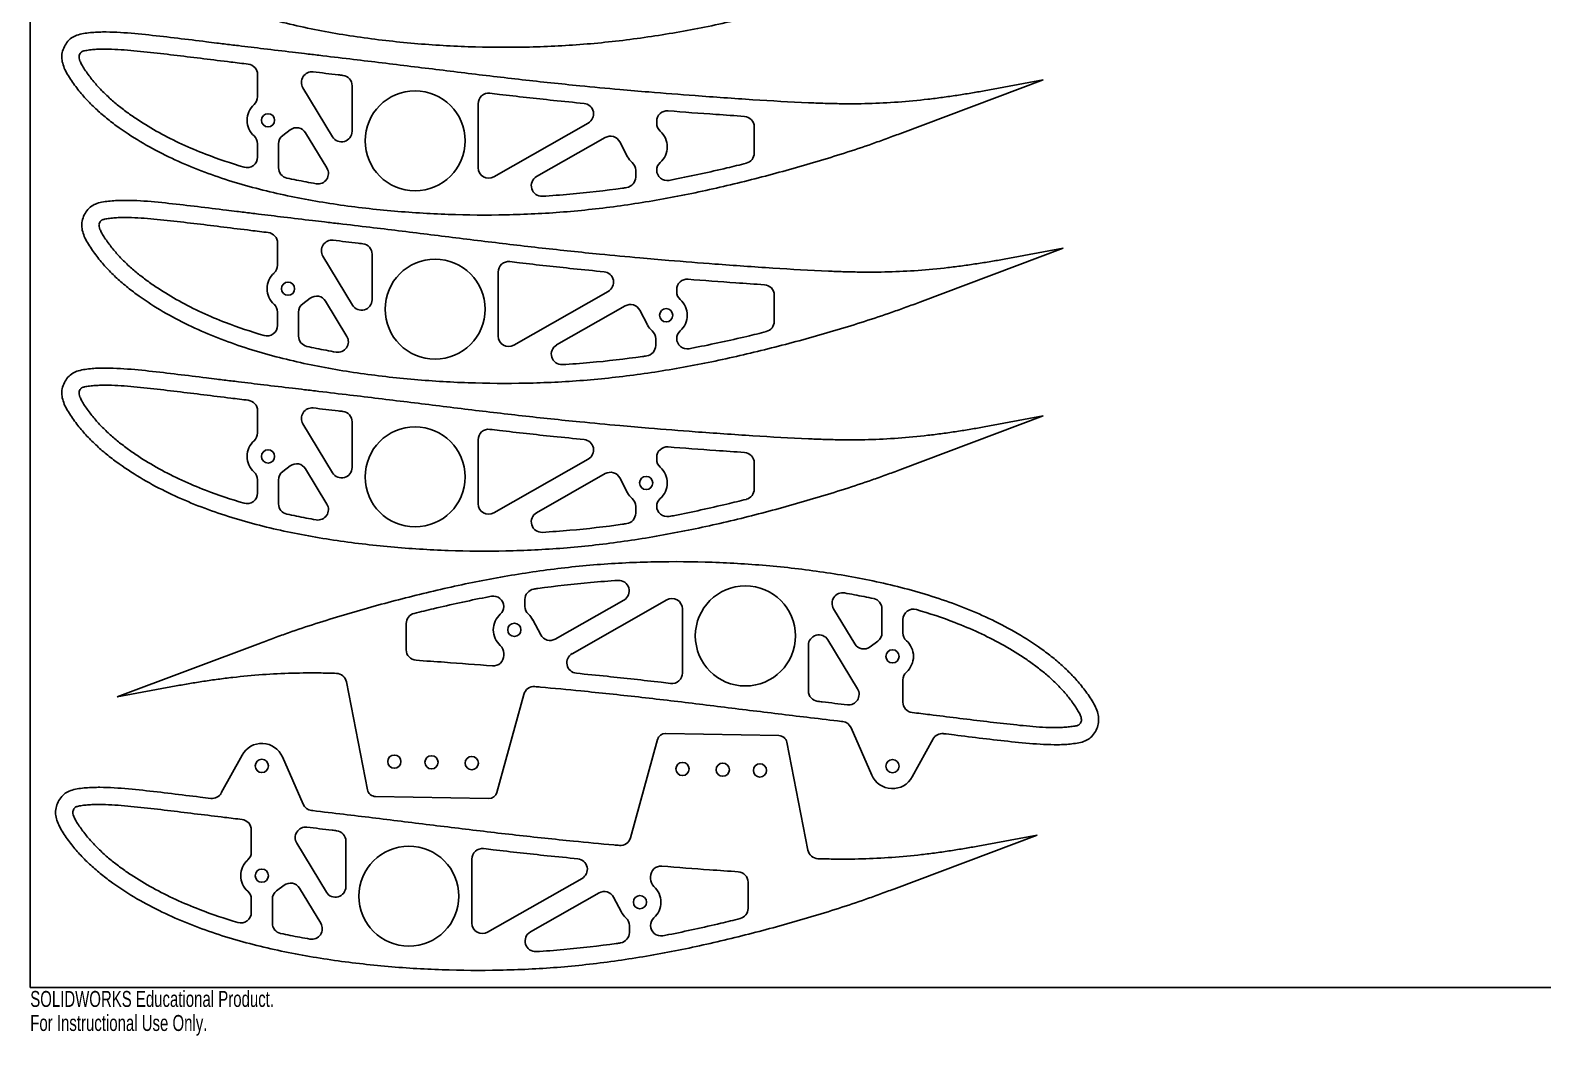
# Model space of a CAD drawing. Header units: inches. Extents: x -18 to 18, y -12.6 to 12.
# Drawn here: x -18 to 0, y -12.57 to -0.61 of the extents above; entities that cross this region are included whole.
import ezdxf

# ---------------------------------------------------------------- set-up
doc = ezdxf.new("R2010")
doc.units = ezdxf.units.IN
doc.header["$MEASUREMENT"] = 0
doc.styles.add('SLDTEXTSTYLE0', font='TXT', dxfattribs={"width": 0.7})

msp = doc.modelspace()

# ---------------------------------------------------------------- linework, layer by layer
at = {"color": 7, "linetype": 'Continuous', "lineweight": 25}
for p, q in [((-18, -12), (-18, 12)), ((-15.295, -1.398), (-15.295, -1.134)), ((-5.944, -1.196), (-7.65, -1.837)), ((-6.647, -1.326), (-5.944, -1.196)), ((-14.755, -1.29), (-14.402, -1.874)), ((-14.17, -1.809), (-14.17, -1.267)), ((-12.67, -1.48), (-12.67, -2.242)), ((-14.906, -1.791), (-14.995, -1.859)), ((-12.483, -2.35), (-11.359, -1.71)), ((-10.545, -1.69), (-10.545, -1.714)), ((-9.384, -2.067), (-9.384, -1.756)), ((-15.295, -2.115), (-15.295, -1.957)), ((-15.045, -1.959), (-15.045, -2.243)), ((-14.469, -2.245), (-14.723, -1.826)), ((-11.157, -1.883), (-11.974, -2.348)), ((-10.891, -2.111), (-10.985, -1.933)), ((-10.795, -2.354), (-10.795, -2.273)), ((-15.057, -3.402), (-15.057, -3.138)), ((-5.707, -3.2), (-7.412, -3.841)), ((-6.41, -3.33), (-5.707, -3.2)), ((-14.517, -3.294), (-14.164, -3.878)), ((-13.932, -3.813), (-13.932, -3.271)), ((-12.432, -3.484), (-12.432, -4.246)), ((-12.245, -4.354), (-11.121, -3.714)), ((-10.307, -3.693), (-10.307, -3.718)), ((-9.146, -4.071), (-9.146, -3.759)), ((-14.668, -3.795), (-14.758, -3.863)), ((-14.232, -4.249), (-14.485, -3.83)), ((-10.919, -3.887), (-11.736, -4.352)), ((-10.653, -4.114), (-10.747, -3.937)), ((-15.057, -4.119), (-15.057, -3.961)), ((-14.807, -3.963), (-14.807, -4.246)), ((-10.557, -4.358), (-10.557, -4.277)), ((-15.295, -5.398), (-15.295, -5.134)), ((-5.944, -5.196), (-7.65, -5.837)), ((-6.647, -5.326), (-5.944, -5.196)), ((-14.755, -5.29), (-14.402, -5.874)), ((-14.17, -5.809), (-14.17, -5.267)), ((-12.67, -5.48), (-12.67, -6.242)), ((-12.483, -6.35), (-11.359, -5.71)), ((-10.545, -5.69), (-10.545, -5.714)), ((-9.384, -6.067), (-9.384, -5.756)), ((-14.906, -5.791), (-14.995, -5.859)), ((-14.469, -6.245), (-14.723, -5.826)), ((-11.157, -5.883), (-11.974, -6.348)), ((-10.891, -6.111), (-10.985, -5.933)), ((-15.295, -6.115), (-15.295, -5.957)), ((-15.045, -5.959), (-15.045, -6.243)), ((-10.795, -6.354), (-10.795, -6.273)), ((-12.114, -7.382), (-12.114, -7.463)), ((-11.752, -7.853), (-10.935, -7.388)), ((-10.426, -7.386), (-11.55, -8.026)), ((-10.239, -8.256), (-10.239, -7.494)), ((-8.44, -7.491), (-8.186, -7.91)), ((-7.864, -7.777), (-7.864, -7.493)), ((-13.526, -7.668), (-13.526, -7.98)), ((-12.018, -7.625), (-11.925, -7.803)), ((-7.614, -7.621), (-7.614, -7.779)), ((-15.259, -7.899), (-16.965, -8.54)), ((-8.154, -8.446), (-8.507, -7.862)), ((-8.004, -7.945), (-7.914, -7.877)), ((-12.364, -8.046), (-12.364, -8.022)), ((-8.739, -7.927), (-8.739, -8.469)), ((-16.965, -8.54), (-16.262, -8.41)), ((-14.238, -8.361), (-13.987, -9.645)), ((-7.614, -8.338), (-7.614, -8.602)), ((-12.446, -9.677), (-12.126, -8.51)), ((-9.092, -9), (-10.438, -8.976)), ((-8.232, -8.908), (-7.985, -9.471)), ((-10.537, -9.049), (-10.857, -10.216)), ((-8.745, -10.365), (-8.996, -9.081)), ((-7.504, -9.493), (-7.256, -9.041)), ((-15.479, -9.233), (-15.727, -9.684)), ((-14.751, -9.818), (-14.998, -9.255)), ((-13.891, -9.726), (-12.545, -9.75)), ((-15.369, -10.388), (-15.369, -10.124)), ((-14.244, -10.799), (-14.244, -10.257)), ((-7.724, -10.827), (-6.018, -10.186)), ((-6.018, -10.186), (-6.721, -10.316)), ((-14.829, -10.28), (-14.476, -10.864)), ((-12.744, -10.47), (-12.744, -11.232)), ((-14.979, -10.781), (-15.069, -10.849)), ((-12.557, -11.34), (-11.433, -10.7)), ((-10.619, -10.68), (-10.619, -10.704)), ((-9.458, -11.057), (-9.458, -10.746)), ((-15.369, -11.105), (-15.369, -10.947)), ((-15.119, -10.949), (-15.119, -11.233)), ((-14.543, -11.235), (-14.797, -10.816)), ((-11.231, -10.873), (-12.048, -11.338)), ((-10.965, -11.101), (-11.059, -10.923)), ((-10.869, -11.344), (-10.869, -11.263)), ((18, -12), (-18, -12))]:
    msp.add_line(p, q, dxfattribs=at)
for centre, radius in [((-13.42, -1.922), 0.595), ((-15.17, -1.678), 0.0787), ((-13.182, -3.926), 0.595), ((-14.932, -3.682), 0.0787), ((-10.432, -3.998), 0.0787), ((-13.42, -5.922), 0.595), ((-15.17, -5.678), 0.0787), ((-10.67, -5.994), 0.0787), ((-9.489, -7.814), 0.596), ((-12.239, -7.742), 0.0787), ((-7.739, -8.058), 0.0787), ((-15.244, -9.362), 0.0787), ((-13.667, -9.311), 0.0787), ((-13.224, -9.319), 0.0787), ((-12.746, -9.328), 0.0787), ((-10.237, -9.398), 0.0787), ((-9.759, -9.407), 0.0787), ((-9.316, -9.415), 0.0787), ((-7.739, -9.364), 0.0787), ((-13.494, -10.912), 0.595), ((-15.244, -10.668), 0.0787), ((-10.744, -10.984), 0.0787)]:
    msp.add_circle(centre, radius, dxfattribs=at)
for centre, radius, start, end in [((-15.42, -1.134), 0.125, 360, 83.1025), ((-14.648, -1.226), 0.125, 83.2895, 211.1877), ((-14.295, -1.267), 0.125, 0, 83.2029), ((-15.42, -1.398), 0.125, 311.8103, 360), ((-12.545, -1.48), 0.125, 83.3058, 180), ((-15.17, -1.678), 0.25, 131.8103, 228.1897), ((-11.421, -1.602), 0.125, 299.6529, 84.466), ((-10.42, -1.69), 0.125, 85.4415, 180), ((-14.83, -1.891), 0.125, 31.1877, 127.1702), ((-10.42, -1.714), 0.125, 180, 228.1897), ((-9.509, -1.756), 0.125, 360, 86.2825), ((-15.42, -1.957), 0.125, 360, 48.1897), ((-14.92, -1.959), 0.125, 127.1702, 180), ((-14.295, -1.809), 0.125, 211.1877, 0), ((-11.095, -1.992), 0.125, 27.8545, 119.6529), ((-10.67, -1.994), 0.25, 311.8103, 48.1897), ((-15.42, -2.115), 0.125, 253.606, 360), ((-10.67, -1.994), 0.25, 207.8545, 228.1897), ((-9.509, -2.067), 0.125, 284.1619, 0), ((-14.92, -2.243), 0.125, 180, 257.717), ((-14.576, -2.31), 0.125, 260.0562, 31.1877), ((-12.545, -2.242), 0.125, 180, 299.6529), ((-10.92, -2.273), 0.125, 360, 48.1897), ((-10.42, -2.273), 0.125, 131.8103, 179.2414), ((-10.42, -2.27), 0.125, 180.7586, 280.7107), ((-11.912, -2.457), 0.125, 119.6529, 273.2983), ((-10.92, -2.354), 0.125, 278.4098, 360), ((-15.182, -3.138), 0.125, 360, 83.1025), ((-14.41, -3.229), 0.125, 83.2895, 211.1877), ((-14.057, -3.271), 0.125, 0, 83.2029), ((-15.182, -3.402), 0.125, 311.8103, 0), ((-12.307, -3.484), 0.125, 83.3058, 180), ((-14.932, -3.682), 0.25, 131.8103, 228.1897), ((-11.183, -3.605), 0.125, 299.6529, 84.466), ((-10.182, -3.693), 0.125, 85.4415, 180), ((-14.592, -3.895), 0.125, 31.1877, 127.1702), ((-10.182, -3.718), 0.125, 180, 228.1897), ((-9.271, -3.759), 0.125, 360, 86.2825), ((-15.182, -3.961), 0.125, 360, 48.1897), ((-14.682, -3.963), 0.125, 127.1702, 180), ((-14.057, -3.813), 0.125, 211.1877, 0), ((-10.857, -3.996), 0.125, 27.8545, 119.6529), ((-10.432, -3.998), 0.25, 311.8103, 48.1897), ((-15.182, -4.119), 0.125, 253.606, 360), ((-10.432, -3.998), 0.25, 207.8545, 228.1897), ((-9.271, -4.071), 0.125, 284.1619, 0), ((-14.682, -4.246), 0.125, 180, 257.717), ((-14.339, -4.314), 0.125, 260.0562, 31.1877), ((-12.307, -4.246), 0.125, 180, 299.6529), ((-10.682, -4.277), 0.125, 360, 48.1897), ((-10.182, -4.277), 0.125, 131.8103, 179.2414), ((-10.182, -4.274), 0.125, 180.7586, 280.7107), ((-11.674, -4.461), 0.125, 119.6529, 273.2983), ((-10.682, -4.358), 0.125, 278.4098, 360), ((-15.42, -5.134), 0.125, 360, 83.1025), ((-14.648, -5.226), 0.125, 83.2895, 211.1877), ((-14.295, -5.267), 0.125, 0, 83.2029), ((-15.42, -5.398), 0.125, 311.8103, 0), ((-12.545, -5.48), 0.125, 83.3058, 180), ((-15.17, -5.678), 0.25, 131.8103, 228.1897), ((-11.421, -5.602), 0.125, 299.6529, 84.466), ((-10.42, -5.69), 0.125, 85.4415, 180), ((-10.42, -5.714), 0.125, 180, 228.1897), ((-9.509, -5.756), 0.125, 360, 86.2825), ((-15.42, -5.957), 0.125, 360, 48.1897), ((-14.92, -5.959), 0.125, 127.1702, 180), ((-14.83, -5.891), 0.125, 31.1877, 127.1702), ((-14.295, -5.809), 0.125, 211.1877, 0), ((-11.095, -5.992), 0.125, 27.8545, 119.6529), ((-10.67, -5.994), 0.25, 311.8103, 48.1897), ((-15.42, -6.115), 0.125, 253.606, 360), ((-10.67, -5.994), 0.25, 207.8545, 228.1897), ((-9.509, -6.067), 0.125, 284.1619, 0), ((-14.92, -6.243), 0.125, 180, 257.717), ((-14.576, -6.31), 0.125, 260.0562, 31.1877), ((-12.545, -6.242), 0.125, 180, 299.6529), ((-10.92, -6.273), 0.125, 360, 48.1897), ((-10.42, -6.273), 0.125, 131.8103, 179.2414), ((-10.42, -6.27), 0.125, 180.7586, 280.7107), ((-11.912, -6.457), 0.125, 119.6529, 273.2983), ((-10.92, -6.354), 0.125, 278.4098, 360), ((-10.997, -7.279), 0.125, 299.6529, 93.2983), ((-12.489, -7.466), 0.125, 0.7586, 100.7107), ((-11.989, -7.382), 0.125, 98.4098, 180), ((-10.364, -7.494), 0.125, 360, 119.6529), ((-8.333, -7.426), 0.125, 80.0562, 211.1877), ((-7.989, -7.493), 0.125, 360, 77.717), ((-13.401, -7.668), 0.125, 104.1619, 180), ((-12.239, -7.742), 0.25, 131.8103, 228.1897), ((-12.489, -7.463), 0.125, 311.8103, 359.2414), ((-11.989, -7.463), 0.125, 180, 228.1897), ((-12.239, -7.742), 0.25, 27.8545, 48.1897), ((-7.489, -7.621), 0.125, 73.606, 180), ((-11.814, -7.744), 0.125, 207.8545, 299.6529), ((-8.614, -7.927), 0.125, 31.1877, 180), ((-8.079, -7.845), 0.125, 211.1877, 307.1702), ((-7.989, -7.777), 0.125, 307.1702, 360), ((-7.489, -7.779), 0.125, 180, 228.1897), ((-7.739, -8.058), 0.25, 311.8103, 48.1897), ((-13.401, -7.98), 0.125, 180, 266.2825), ((-12.489, -8.046), 0.125, 265.4415, 0), ((-12.489, -8.022), 0.125, 0, 48.1897), ((-11.489, -8.134), 0.125, 119.6529, 264.466), ((-14.361, -8.385), 0.125, 11.0739, 88.2895), ((-10.364, -8.256), 0.125, 263.3058, 0), ((-7.489, -8.338), 0.125, 131.8103, 180), ((-12.006, -8.543), 0.125, 84.9812, 164.6572), ((-8.261, -8.51), 0.125, 263.2895, 31.1877), ((-8.614, -8.469), 0.125, 180, 263.2029), ((-7.489, -8.602), 0.125, 180, 263.1025), ((-10.44, -9.076), 0.1, 88.9516, 164.6572), ((-8.346, -8.958), 0.125, 23.6572, 83.2832), ((-7.147, -9.102), 0.125, 83.0256, 151.2182), ((-15.244, -9.362), 0.268, 23.6572, 151.2182), ((-9.094, -9.1), 0.1, 11.0739, 88.9516), ((-7.739, -9.364), 0.268, 203.6572, 331.2182), ((-15.836, -9.624), 0.125, 263.0256, 331.2182), ((-13.889, -9.626), 0.1, 191.0739, 268.9516), ((-12.543, -9.65), 0.1, 268.9516, 344.6572), ((-14.637, -9.768), 0.125, 203.6572, 263.2832), ((-15.494, -10.124), 0.125, 360, 83.1025), ((-14.722, -10.216), 0.125, 83.2895, 211.1877), ((-14.369, -10.257), 0.125, 0, 83.2029), ((-10.977, -10.183), 0.125, 264.9812, 344.6572), ((-15.494, -10.388), 0.125, 311.8103, 360), ((-12.619, -10.47), 0.125, 83.3058, 180), ((-8.622, -10.341), 0.125, 191.0739, 268.2895), ((-15.244, -10.668), 0.25, 131.8103, 228.1897), ((-11.495, -10.592), 0.125, 299.6529, 84.466), ((-10.494, -10.68), 0.125, 85.4415, 180), ((-14.904, -10.881), 0.125, 31.1877, 127.1702), ((-14.369, -10.799), 0.125, 211.1877, 0), ((-10.494, -10.704), 0.125, 180, 228.1897), ((-10.744, -10.984), 0.25, 311.8103, 48.1897), ((-9.583, -10.746), 0.125, 360, 86.2825), ((-15.494, -10.947), 0.125, 360, 48.1897), ((-14.994, -10.949), 0.125, 127.1702, 180), ((-11.169, -10.982), 0.125, 27.8545, 119.6529), ((-15.494, -11.105), 0.125, 253.606, 360), ((-10.744, -10.984), 0.25, 207.8545, 228.1897), ((-9.583, -11.057), 0.125, 284.1619, 0), ((-14.994, -11.233), 0.125, 180, 257.717), ((-14.65, -11.3), 0.125, 260.0562, 31.1877), ((-12.619, -11.232), 0.125, 180, 299.6529), ((-11.986, -11.447), 0.125, 119.6529, 273.2983), ((-10.994, -11.263), 0.125, 360, 48.1897), ((-10.494, -11.263), 0.125, 131.8103, 179.2414), ((-10.494, -11.26), 0.125, 180.7586, 280.7107), ((-10.994, -11.344), 0.125, 278.4098, 0)]:
    msp.add_arc(centre, radius, start, end, dxfattribs=at)
for points, knots in [([(-7.412, 0.159), (-7.467, 0.138), (-7.578, 0.097), (-7.799, 0.018), (-8.072, -0.073), (-8.398, -0.174), (-8.833, -0.299), (-9.386, -0.443), (-10.058, -0.591), (-10.735, -0.705), (-11.416, -0.78), (-12.101, -0.813), (-12.788, -0.808), (-13.472, -0.765), (-14.154, -0.685), (-14.828, -0.561), (-15.379, -0.412), (-15.807, -0.256), (-16.12, -0.119), (-16.421, 0.04), (-16.659, 0.193), (-16.84, 0.33), (-16.97, 0.441), (-17.089, 0.559), (-17.178, 0.664), (-17.247, 0.756), (-17.315, 0.853), (-17.368, 0.953), (-17.389, 1.052), (-17.385, 1.123), (-17.36, 1.197), (-17.315, 1.264), (-17.258, 1.313), (-17.191, 1.34), (-17.11, 1.355), (-17.026, 1.364), (-16.943, 1.369), (-16.831, 1.37), (-16.633, 1.363), (-16.349, 1.335), (-16.008, 1.295), (-15.738, 1.262), (-15.526, 1.236), (-15.399, 1.221), (-15.213, 1.198), (-14.97, 1.168), (-14.707, 1.137), (-14.488, 1.111), (-14.26, 1.085), (-13.853, 1.037), (-13.275, 0.966), (-12.592, 0.881), (-11.909, 0.8), (-11.292, 0.735), (-10.79, 0.688), (-10.333, 0.649), (-9.806, 0.607), (-9.17, 0.563), (-8.664, 0.533), (-8.321, 0.52), (-8.085, 0.514), (-7.789, 0.515), (-7.435, 0.533), (-7.138, 0.561), (-6.906, 0.59), (-6.735, 0.615), (-6.596, 0.637), (-6.488, 0.655), (-6.436, 0.665), (-6.41, 0.67)], [0, 0, 0, 0, 0.007812, 0.015625, 0.03125, 0.046875, 0.0625, 0.09375, 0.125, 0.15625, 0.1875, 0.21875, 0.25, 0.28125, 0.3125, 0.34375, 0.375, 0.390625, 0.40625, 0.421875, 0.4375, 0.445312, 0.453125, 0.460938, 0.46875, 0.472656, 0.476562, 0.484375, 0.488281, 0.492188, 0.496094, 0.5, 0.503906, 0.507812, 0.511719, 0.515625, 0.519531, 0.523438, 0.53125, 0.546875, 0.5625, 0.578125, 0.583843, 0.591656, 0.595562, 0.609375, 0.625, 0.631629, 0.639441, 0.65625, 0.6875, 0.71875, 0.75, 0.78125, 0.803109, 0.818734, 0.84375, 0.875, 0.90531, 0.913123, 0.921875, 0.9375, 0.953125, 0.96875, 0.976562, 0.984375, 0.992188, 0.996094, 1, 1, 1, 1]), ([(-7.65, -1.837), (-7.705, -1.858), (-7.816, -1.899), (-8.036, -1.978), (-8.31, -2.069), (-8.636, -2.17), (-9.071, -2.295), (-9.623, -2.44), (-10.296, -2.587), (-10.973, -2.701), (-11.654, -2.776), (-12.339, -2.809), (-13.025, -2.804), (-13.71, -2.761), (-14.392, -2.681), (-15.066, -2.557), (-15.617, -2.408), (-16.045, -2.252), (-16.357, -2.115), (-16.659, -1.956), (-16.897, -1.803), (-17.078, -1.666), (-17.207, -1.555), (-17.327, -1.437), (-17.416, -1.333), (-17.485, -1.241), (-17.553, -1.144), (-17.606, -1.043), (-17.627, -0.944), (-17.623, -0.873), (-17.597, -0.799), (-17.553, -0.733), (-17.496, -0.684), (-17.429, -0.657), (-17.347, -0.641), (-17.264, -0.632), (-17.181, -0.627), (-17.069, -0.626), (-16.871, -0.633), (-16.587, -0.661), (-16.245, -0.701), (-15.976, -0.734), (-15.764, -0.76), (-15.637, -0.776), (-15.451, -0.798), (-15.208, -0.828), (-14.945, -0.859), (-14.726, -0.885), (-14.498, -0.912), (-14.091, -0.96), (-13.513, -1.03), (-12.83, -1.115), (-12.146, -1.196), (-11.53, -1.261), (-11.028, -1.308), (-10.57, -1.347), (-10.043, -1.389), (-9.407, -1.433), (-8.902, -1.463), (-8.559, -1.476), (-8.323, -1.482), (-8.027, -1.481), (-7.672, -1.463), (-7.376, -1.435), (-7.143, -1.406), (-6.972, -1.381), (-6.834, -1.359), (-6.726, -1.341), (-6.674, -1.331), (-6.647, -1.326)], [0, 0, 0, 0, 0.007812, 0.015625, 0.03125, 0.046875, 0.0625, 0.09375, 0.125, 0.15625, 0.1875, 0.21875, 0.25, 0.28125, 0.3125, 0.34375, 0.375, 0.390625, 0.40625, 0.421875, 0.4375, 0.445312, 0.453125, 0.460938, 0.46875, 0.472656, 0.476562, 0.484375, 0.488281, 0.492188, 0.496094, 0.5, 0.503906, 0.507812, 0.511719, 0.515625, 0.519531, 0.523438, 0.53125, 0.546875, 0.5625, 0.578125, 0.583843, 0.591656, 0.595562, 0.609375, 0.625, 0.631629, 0.639441, 0.65625, 0.6875, 0.71875, 0.75, 0.78125, 0.803109, 0.818734, 0.84375, 0.875, 0.90531, 0.913123, 0.921875, 0.9375, 0.953125, 0.96875, 0.976562, 0.984375, 0.992188, 0.996094, 1, 1, 1, 1]), ([(-15.405, -1.01), (-15.475, -1.001), (-15.651, -0.98), (-15.934, -0.945), (-16.252, -0.906), (-16.571, -0.869), (-16.832, -0.842), (-17.007, -0.832), (-17.106, -0.831), (-17.176, -0.831), (-17.244, -0.835), (-17.299, -0.841), (-17.342, -0.848), (-17.365, -0.853), (-17.381, -0.858), (-17.387, -0.861), (-17.388, -0.862), (-17.393, -0.866), (-17.4, -0.873), (-17.409, -0.887), (-17.417, -0.902), (-17.419, -0.914), (-17.42, -0.921), (-17.42, -0.936), (-17.41, -0.97), (-17.388, -1.017), (-17.354, -1.072), (-17.311, -1.133), (-17.251, -1.211), (-17.177, -1.297), (-17.076, -1.397), (-16.966, -1.493), (-16.848, -1.584), (-16.685, -1.698), (-16.47, -1.827), (-16.197, -1.964), (-15.861, -2.106), (-15.61, -2.19), (-15.455, -2.235)], [0.0313593, 0.0313593, 0.0313593, 0.0313593, 0.069579, 0.1280614, 0.1865438, 0.2450261, 0.3035085, 0.3327497, 0.3473703, 0.3619909, 0.3766115, 0.3912321, 0.3985424, 0.4058527, 0.413163, 0.4204733, 0.4277836, 0.4350938, 0.4424041, 0.4497144, 0.464335, 0.4716453, 0.4789556, 0.4935762, 0.5081968, 0.5228174, 0.537438, 0.5520586, 0.5666792, 0.5959204, 0.6251616, 0.6544027, 0.6836439, 0.7128851, 0.7713675, 0.8298498, 0.8883322, 0.9799038, 0.9799038, 0.9799038, 0.9799038]), ([(-14.28, -1.143), (-14.298, -1.141), (-14.416, -1.127), (-14.534, -1.113), (-14.634, -1.101)], [0.3535926, 0.3535926, 0.3535926, 0.3535926, 0.4296047, 0.8462196, 0.8462196, 0.8462196, 0.8462196]), ([(-11.408, -1.477), (-11.53, -1.465), (-11.867, -1.432), (-12.241, -1.39), (-12.492, -1.361), (-12.53, -1.356)], [0.0844788, 0.0844788, 0.0844788, 0.0844788, 0.3050121, 0.6932185, 0.7620643, 0.7620643, 0.7620643, 0.7620643]), ([(-9.501, -1.631), (-9.614, -1.623), (-9.917, -1.603), (-10.22, -1.58), (-10.41, -1.565)], [0.1162311, 0.1162311, 0.1162311, 0.1162311, 0.4091498, 0.8992739, 0.8992739, 0.8992739, 0.8992739]), ([(-10.397, -2.393), (-10.374, -2.389), (-10.144, -2.344), (-9.837, -2.277), (-9.555, -2.208), (-9.478, -2.189)], [0.0819445, 0.0819445, 0.0819445, 0.0819445, 0.1401553, 0.6735791, 0.8729885, 0.8729885, 0.8729885, 0.8729885]), ([(-14.947, -2.365), (-14.87, -2.381), (-14.754, -2.405), (-14.638, -2.426), (-14.598, -2.433)], [0.3725328, 0.3725328, 0.3725328, 0.3725328, 0.6946233, 0.860985, 0.860985, 0.860985, 0.860985]), ([(-11.905, -2.582), (-11.796, -2.575), (-11.477, -2.552), (-11.143, -2.513), (-10.918, -2.481), (-10.902, -2.478)], [0.0662027, 0.0662027, 0.0662027, 0.0662027, 0.267957, 0.6550105, 0.6862157, 0.6862157, 0.6862157, 0.6862157]), ([(-7.412, -3.841), (-7.467, -3.862), (-7.578, -3.903), (-7.799, -3.982), (-8.072, -4.073), (-8.398, -4.174), (-8.833, -4.299), (-9.386, -4.443), (-10.058, -4.591), (-10.735, -4.705), (-11.416, -4.78), (-12.101, -4.813), (-12.788, -4.808), (-13.472, -4.765), (-14.154, -4.685), (-14.828, -4.561), (-15.379, -4.412), (-15.807, -4.256), (-16.12, -4.119), (-16.421, -3.96), (-16.659, -3.807), (-16.84, -3.67), (-16.97, -3.559), (-17.089, -3.441), (-17.178, -3.336), (-17.247, -3.244), (-17.315, -3.147), (-17.368, -3.047), (-17.389, -2.948), (-17.385, -2.877), (-17.36, -2.803), (-17.315, -2.736), (-17.258, -2.687), (-17.191, -2.66), (-17.11, -2.645), (-17.026, -2.636), (-16.943, -2.631), (-16.831, -2.63), (-16.633, -2.637), (-16.349, -2.665), (-16.008, -2.705), (-15.738, -2.738), (-15.526, -2.764), (-15.399, -2.779), (-15.213, -2.802), (-14.97, -2.832), (-14.707, -2.863), (-14.488, -2.889), (-14.26, -2.915), (-13.853, -2.963), (-13.275, -3.034), (-12.592, -3.119), (-11.909, -3.2), (-11.292, -3.265), (-10.79, -3.312), (-10.333, -3.351), (-9.806, -3.393), (-9.17, -3.437), (-8.664, -3.467), (-8.321, -3.48), (-8.085, -3.486), (-7.789, -3.485), (-7.435, -3.467), (-7.138, -3.439), (-6.906, -3.41), (-6.735, -3.385), (-6.596, -3.363), (-6.488, -3.345), (-6.436, -3.335), (-6.41, -3.33)], [0, 0, 0, 0, 0.007812, 0.015625, 0.03125, 0.046875, 0.0625, 0.09375, 0.125, 0.15625, 0.1875, 0.21875, 0.25, 0.28125, 0.3125, 0.34375, 0.375, 0.390625, 0.40625, 0.421875, 0.4375, 0.445312, 0.453125, 0.460938, 0.46875, 0.472656, 0.476562, 0.484375, 0.488281, 0.492188, 0.496094, 0.5, 0.503906, 0.507812, 0.511719, 0.515625, 0.519531, 0.523438, 0.53125, 0.546875, 0.5625, 0.578125, 0.583843, 0.591656, 0.595562, 0.609375, 0.625, 0.631629, 0.639441, 0.65625, 0.6875, 0.71875, 0.75, 0.78125, 0.803109, 0.818734, 0.84375, 0.875, 0.90531, 0.913123, 0.921875, 0.9375, 0.953125, 0.96875, 0.976562, 0.984375, 0.992188, 0.996094, 1, 1, 1, 1]), ([(-15.167, -3.014), (-15.237, -3.005), (-15.413, -2.984), (-15.696, -2.949), (-16.015, -2.91), (-16.333, -2.873), (-16.594, -2.846), (-16.77, -2.836), (-16.868, -2.834), (-16.938, -2.835), (-17.007, -2.839), (-17.061, -2.845), (-17.104, -2.852), (-17.127, -2.857), (-17.143, -2.862), (-17.149, -2.865), (-17.15, -2.865), (-17.155, -2.87), (-17.162, -2.877), (-17.172, -2.89), (-17.179, -2.906), (-17.182, -2.918), (-17.182, -2.925), (-17.182, -2.94), (-17.172, -2.974), (-17.15, -3.021), (-17.116, -3.076), (-17.073, -3.136), (-17.013, -3.215), (-16.939, -3.301), (-16.839, -3.401), (-16.728, -3.497), (-16.61, -3.588), (-16.447, -3.702), (-16.232, -3.831), (-15.959, -3.968), (-15.623, -4.11), (-15.373, -4.193), (-15.217, -4.239)], [0.0313593, 0.0313593, 0.0313593, 0.0313593, 0.069579, 0.1280614, 0.1865438, 0.2450261, 0.3035085, 0.3327497, 0.3473703, 0.3619909, 0.3766115, 0.3912321, 0.3985424, 0.4058527, 0.413163, 0.4204733, 0.4277836, 0.4350938, 0.4424041, 0.4497144, 0.464335, 0.4716453, 0.4789556, 0.4935762, 0.5081968, 0.5228174, 0.537438, 0.5520586, 0.5666792, 0.5959204, 0.6251616, 0.6544027, 0.6836439, 0.7128851, 0.7713675, 0.8298498, 0.8883322, 0.9799038, 0.9799038, 0.9799038, 0.9799038]), ([(-14.042, -3.147), (-14.061, -3.145), (-14.178, -3.131), (-14.296, -3.117), (-14.396, -3.105)], [0.3535926, 0.3535926, 0.3535926, 0.3535926, 0.4296047, 0.8462196, 0.8462196, 0.8462196, 0.8462196]), ([(-11.171, -3.481), (-11.293, -3.469), (-11.629, -3.435), (-12.003, -3.394), (-12.255, -3.364), (-12.293, -3.36)], [0.0844788, 0.0844788, 0.0844788, 0.0844788, 0.3050121, 0.6932185, 0.7620643, 0.7620643, 0.7620643, 0.7620643]), ([(-9.263, -3.635), (-9.376, -3.627), (-9.679, -3.607), (-9.983, -3.584), (-10.172, -3.569)], [0.1162311, 0.1162311, 0.1162311, 0.1162311, 0.4091498, 0.8992739, 0.8992739, 0.8992739, 0.8992739]), ([(-10.159, -4.397), (-10.136, -4.392), (-9.906, -4.348), (-9.599, -4.281), (-9.317, -4.212), (-9.24, -4.193)], [0.0819445, 0.0819445, 0.0819445, 0.0819445, 0.1401553, 0.6735791, 0.8729885, 0.8729885, 0.8729885, 0.8729885]), ([(-14.709, -4.369), (-14.633, -4.385), (-14.517, -4.409), (-14.4, -4.43), (-14.36, -4.437)], [0.3725328, 0.3725328, 0.3725328, 0.3725328, 0.6946233, 0.860985, 0.860985, 0.860985, 0.860985]), ([(-11.667, -4.585), (-11.558, -4.579), (-11.239, -4.556), (-10.906, -4.517), (-10.681, -4.484), (-10.664, -4.482)], [0.0662027, 0.0662027, 0.0662027, 0.0662027, 0.267957, 0.6550105, 0.6862157, 0.6862157, 0.6862157, 0.6862157]), ([(-7.65, -5.837), (-7.705, -5.858), (-7.816, -5.899), (-8.036, -5.978), (-8.31, -6.069), (-8.636, -6.17), (-9.071, -6.295), (-9.623, -6.44), (-10.296, -6.587), (-10.973, -6.701), (-11.654, -6.776), (-12.339, -6.809), (-13.025, -6.804), (-13.71, -6.761), (-14.392, -6.681), (-15.066, -6.557), (-15.617, -6.408), (-16.045, -6.252), (-16.357, -6.115), (-16.659, -5.956), (-16.897, -5.803), (-17.078, -5.666), (-17.207, -5.555), (-17.327, -5.437), (-17.416, -5.333), (-17.485, -5.241), (-17.553, -5.144), (-17.606, -5.043), (-17.627, -4.944), (-17.623, -4.873), (-17.597, -4.799), (-17.553, -4.733), (-17.496, -4.684), (-17.429, -4.657), (-17.347, -4.641), (-17.264, -4.632), (-17.181, -4.627), (-17.069, -4.626), (-16.871, -4.633), (-16.587, -4.661), (-16.245, -4.701), (-15.976, -4.734), (-15.764, -4.76), (-15.637, -4.776), (-15.451, -4.798), (-15.208, -4.828), (-14.945, -4.859), (-14.726, -4.885), (-14.498, -4.912), (-14.091, -4.96), (-13.513, -5.03), (-12.83, -5.115), (-12.146, -5.196), (-11.53, -5.261), (-11.028, -5.308), (-10.57, -5.347), (-10.043, -5.389), (-9.407, -5.433), (-8.902, -5.463), (-8.559, -5.476), (-8.323, -5.482), (-8.027, -5.481), (-7.672, -5.463), (-7.376, -5.435), (-7.143, -5.406), (-6.972, -5.381), (-6.834, -5.359), (-6.726, -5.341), (-6.674, -5.331), (-6.647, -5.326)], [0, 0, 0, 0, 0.007812, 0.015625, 0.03125, 0.046875, 0.0625, 0.09375, 0.125, 0.15625, 0.1875, 0.21875, 0.25, 0.28125, 0.3125, 0.34375, 0.375, 0.390625, 0.40625, 0.421875, 0.4375, 0.445312, 0.453125, 0.460938, 0.46875, 0.472656, 0.476562, 0.484375, 0.488281, 0.492188, 0.496094, 0.5, 0.503906, 0.507812, 0.511719, 0.515625, 0.519531, 0.523438, 0.53125, 0.546875, 0.5625, 0.578125, 0.583843, 0.591656, 0.595562, 0.609375, 0.625, 0.631629, 0.639441, 0.65625, 0.6875, 0.71875, 0.75, 0.78125, 0.803109, 0.818734, 0.84375, 0.875, 0.90531, 0.913123, 0.921875, 0.9375, 0.953125, 0.96875, 0.976562, 0.984375, 0.992188, 0.996094, 1, 1, 1, 1]), ([(-15.405, -5.01), (-15.475, -5.001), (-15.651, -4.98), (-15.934, -4.945), (-16.252, -4.906), (-16.571, -4.869), (-16.832, -4.842), (-17.007, -4.832), (-17.106, -4.831), (-17.176, -4.831), (-17.244, -4.835), (-17.299, -4.841), (-17.342, -4.848), (-17.365, -4.853), (-17.381, -4.858), (-17.387, -4.861), (-17.388, -4.862), (-17.393, -4.866), (-17.4, -4.873), (-17.409, -4.887), (-17.417, -4.902), (-17.419, -4.914), (-17.42, -4.921), (-17.42, -4.936), (-17.41, -4.97), (-17.388, -5.017), (-17.354, -5.072), (-17.311, -5.133), (-17.251, -5.211), (-17.177, -5.297), (-17.076, -5.397), (-16.966, -5.493), (-16.848, -5.584), (-16.685, -5.698), (-16.47, -5.827), (-16.197, -5.964), (-15.861, -6.106), (-15.61, -6.19), (-15.455, -6.235)], [0.0313593, 0.0313593, 0.0313593, 0.0313593, 0.069579, 0.1280614, 0.1865438, 0.2450261, 0.3035085, 0.3327497, 0.3473703, 0.3619909, 0.3766115, 0.3912321, 0.3985424, 0.4058527, 0.413163, 0.4204733, 0.4277836, 0.4350938, 0.4424041, 0.4497144, 0.464335, 0.4716453, 0.4789556, 0.4935762, 0.5081968, 0.5228174, 0.537438, 0.5520586, 0.5666792, 0.5959204, 0.6251616, 0.6544027, 0.6836439, 0.7128851, 0.7713675, 0.8298498, 0.8883322, 0.9799038, 0.9799038, 0.9799038, 0.9799038]), ([(-14.28, -5.143), (-14.298, -5.141), (-14.416, -5.127), (-14.534, -5.113), (-14.634, -5.101)], [0.3535926, 0.3535926, 0.3535926, 0.3535926, 0.4296047, 0.8462196, 0.8462196, 0.8462196, 0.8462196]), ([(-11.408, -5.477), (-11.53, -5.465), (-11.867, -5.432), (-12.241, -5.39), (-12.492, -5.361), (-12.53, -5.356)], [0.0844788, 0.0844788, 0.0844788, 0.0844788, 0.3050121, 0.6932185, 0.7620643, 0.7620643, 0.7620643, 0.7620643]), ([(-9.501, -5.631), (-9.614, -5.623), (-9.917, -5.603), (-10.22, -5.58), (-10.41, -5.565)], [0.1162311, 0.1162311, 0.1162311, 0.1162311, 0.4091498, 0.8992739, 0.8992739, 0.8992739, 0.8992739]), ([(-10.397, -6.393), (-10.374, -6.389), (-10.144, -6.344), (-9.837, -6.277), (-9.555, -6.208), (-9.478, -6.189)], [0.0819445, 0.0819445, 0.0819445, 0.0819445, 0.1401553, 0.6735791, 0.8729885, 0.8729885, 0.8729885, 0.8729885]), ([(-14.947, -6.365), (-14.87, -6.381), (-14.754, -6.405), (-14.638, -6.426), (-14.598, -6.433)], [0.3725328, 0.3725328, 0.3725328, 0.3725328, 0.6946233, 0.860985, 0.860985, 0.860985, 0.860985]), ([(-11.905, -6.582), (-11.796, -6.575), (-11.477, -6.552), (-11.143, -6.513), (-10.918, -6.481), (-10.902, -6.478)], [0.0662027, 0.0662027, 0.0662027, 0.0662027, 0.267957, 0.6550105, 0.6862157, 0.6862157, 0.6862157, 0.6862157]), ([(-7.132, -8.978), (-7.089, -8.983), (-6.934, -9.002), (-6.664, -9.035), (-6.323, -9.075), (-6.038, -9.102), (-5.841, -9.11), (-5.728, -9.109), (-5.645, -9.104), (-5.562, -9.095), (-5.48, -9.079), (-5.413, -9.052), (-5.356, -9.003), (-5.312, -8.937), (-5.286, -8.863), (-5.283, -8.792), (-5.303, -8.693), (-5.356, -8.592), (-5.424, -8.495), (-5.494, -8.403), (-5.582, -8.299), (-5.702, -8.181), (-5.831, -8.07), (-6.012, -7.933), (-6.25, -7.78), (-6.552, -7.621), (-6.864, -7.484), (-7.293, -7.328), (-7.843, -7.179), (-8.517, -7.055), (-9.199, -6.975), (-9.884, -6.932), (-10.57, -6.927), (-11.255, -6.959), (-11.936, -7.035), (-12.613, -7.148), (-13.286, -7.296), (-13.838, -7.44), (-14.273, -7.566), (-14.6, -7.667), (-14.873, -7.758), (-15.093, -7.837), (-15.204, -7.878), (-15.259, -7.899)], [0.0065387, 0.0065387, 0.0065387, 0.0065387, 0.016375, 0.0429595, 0.0695439, 0.0961284, 0.1094206, 0.1160667, 0.1227129, 0.129359, 0.1360051, 0.1426512, 0.1492973, 0.1559434, 0.1625895, 0.1692357, 0.1758818, 0.189174, 0.1958201, 0.2024662, 0.2157585, 0.2290507, 0.2423429, 0.2556352, 0.2822196, 0.3088041, 0.3353885, 0.361973, 0.4151419, 0.4683108, 0.5214797, 0.5746487, 0.6278176, 0.6809865, 0.7341554, 0.7873243, 0.8404932, 0.8936622, 0.9202466, 0.9468311, 0.9734155, 0.9867078, 1, 1, 1, 1]), ([(-11.004, -7.154), (-11.113, -7.161), (-11.432, -7.184), (-11.766, -7.223), (-11.991, -7.255), (-12.008, -7.258)], [0, 0, 0, 0, 0.325403, 0.94967, 1, 1, 1, 1]), ([(-12.512, -7.343), (-12.535, -7.347), (-12.765, -7.391), (-13.072, -7.459), (-13.354, -7.528), (-13.431, -7.547)], [0, 0, 0, 0, 0.073587, 0.747916, 1, 1, 1, 1]), ([(-7.963, -7.371), (-8.039, -7.355), (-8.155, -7.331), (-8.272, -7.31), (-8.311, -7.303)], [0, 0, 0, 0, 0.659411, 1, 1, 1, 1]), ([(-7.504, -8.726), (-7.435, -8.735), (-7.258, -8.756), (-6.975, -8.791), (-6.657, -8.83), (-6.338, -8.867), (-6.078, -8.894), (-5.902, -8.904), (-5.804, -8.905), (-5.733, -8.904), (-5.665, -8.901), (-5.61, -8.894), (-5.567, -8.888), (-5.544, -8.883), (-5.529, -8.878), (-5.522, -8.875), (-5.522, -8.874), (-5.516, -8.87), (-5.509, -8.863), (-5.5, -8.849), (-5.493, -8.834), (-5.49, -8.822), (-5.489, -8.815), (-5.49, -8.8), (-5.499, -8.766), (-5.522, -8.719), (-5.555, -8.664), (-5.599, -8.603), (-5.658, -8.525), (-5.732, -8.439), (-5.833, -8.339), (-5.944, -8.243), (-6.061, -8.152), (-6.224, -8.038), (-6.44, -7.909), (-6.712, -7.772), (-7.048, -7.63), (-7.299, -7.546), (-7.454, -7.501)], [0, 0, 0, 0, 0.040293, 0.101948, 0.163603, 0.225258, 0.286912, 0.31774, 0.333154, 0.348567, 0.363981, 0.379395, 0.387102, 0.394808, 0.402515, 0.410222, 0.417929, 0.425636, 0.433343, 0.44105, 0.456463, 0.46417, 0.471877, 0.487291, 0.502704, 0.518118, 0.533532, 0.548946, 0.564359, 0.595187, 0.626014, 0.656841, 0.687669, 0.718496, 0.780151, 0.841806, 0.903461, 1, 1, 1, 1]), ([(-16.262, -8.41), (-16.235, -8.405), (-16.183, -8.395), (-16.075, -8.377), (-15.937, -8.354), (-15.766, -8.33), (-15.533, -8.301), (-15.237, -8.273), (-14.883, -8.255), (-14.591, -8.254), (-14.417, -8.258), (-14.357, -8.26)], [0, 0, 0, 0, 0.0430283, 0.0860566, 0.1721132, 0.2581697, 0.3442263, 0.5163395, 0.6884526, 0.8605658, 0.9499268, 0.9499268, 0.9499268, 0.9499268]), ([(-13.409, -8.105), (-13.295, -8.112), (-12.992, -8.133), (-12.689, -8.156), (-12.499, -8.171)], [0, 0, 0, 0, 0.374077, 1, 1, 1, 1]), ([(-11.501, -8.259), (-11.379, -8.271), (-11.043, -8.304), (-10.669, -8.346), (-10.417, -8.375), (-10.379, -8.38)], [0, 0, 0, 0, 0.325469, 0.898395, 1, 1, 1, 1]), ([(-11.995, -8.418), (-11.972, -8.42), (-11.79, -8.436), (-11.379, -8.475), (-10.763, -8.54), (-10.079, -8.621), (-9.396, -8.706), (-8.819, -8.776), (-8.464, -8.818), (-8.336, -8.833), (-8.332, -8.834)], [0.026992, 0.026992, 0.026992, 0.026992, 0.0445445, 0.1691785, 0.3473565, 0.5255345, 0.7037125, 0.8818905, 0.9777278, 0.9814516, 0.9814516, 0.9814516, 0.9814516]), ([(-8.629, -8.593), (-8.611, -8.595), (-8.493, -8.609), (-8.375, -8.623), (-8.276, -8.635)], [0, 0, 0, 0, 0.1543, 1, 1, 1, 1]), ([(-15.852, -9.748), (-15.894, -9.743), (-16.05, -9.724), (-16.319, -9.691), (-16.661, -9.651), (-16.945, -9.623), (-17.143, -9.616), (-17.255, -9.617), (-17.338, -9.622), (-17.421, -9.631), (-17.503, -9.647), (-17.57, -9.674), (-17.627, -9.723), (-17.671, -9.789), (-17.697, -9.863), (-17.701, -9.934), (-17.68, -10.033), (-17.627, -10.134), (-17.559, -10.231), (-17.49, -10.323), (-17.401, -10.427), (-17.281, -10.545), (-17.152, -10.656), (-16.971, -10.793), (-16.733, -10.946), (-16.431, -11.105), (-16.119, -11.242), (-15.691, -11.398), (-15.14, -11.547), (-14.466, -11.671), (-13.784, -11.751), (-13.099, -11.794), (-12.413, -11.799), (-11.728, -11.766), (-11.047, -11.691), (-10.37, -11.577), (-9.697, -11.43), (-9.145, -11.285), (-8.71, -11.16), (-8.383, -11.059), (-8.11, -10.968), (-7.89, -10.889), (-7.779, -10.848), (-7.724, -10.827)], [0.0065387, 0.0065387, 0.0065387, 0.0065387, 0.016375, 0.0429595, 0.0695439, 0.0961284, 0.1094206, 0.1160667, 0.1227129, 0.129359, 0.1360051, 0.1426512, 0.1492973, 0.1559434, 0.1625895, 0.1692357, 0.1758818, 0.189174, 0.1958201, 0.2024662, 0.2157585, 0.2290507, 0.2423429, 0.2556352, 0.2822196, 0.3088041, 0.3353885, 0.361973, 0.4151419, 0.4683108, 0.5214797, 0.5746487, 0.6278176, 0.6809865, 0.7341554, 0.7873243, 0.8404932, 0.8936622, 0.9202466, 0.9468311, 0.9734155, 0.9867078, 1, 1, 1, 1]), ([(-15.479, -10), (-15.549, -9.991), (-15.725, -9.97), (-16.008, -9.935), (-16.326, -9.896), (-16.645, -9.859), (-16.906, -9.832), (-17.081, -9.822), (-17.179, -9.821), (-17.25, -9.821), (-17.318, -9.825), (-17.373, -9.831), (-17.416, -9.838), (-17.439, -9.843), (-17.455, -9.848), (-17.461, -9.851), (-17.462, -9.852), (-17.467, -9.856), (-17.474, -9.863), (-17.483, -9.877), (-17.49, -9.892), (-17.493, -9.904), (-17.494, -9.911), (-17.494, -9.926), (-17.484, -9.96), (-17.462, -10.007), (-17.428, -10.062), (-17.385, -10.123), (-17.325, -10.201), (-17.251, -10.287), (-17.15, -10.387), (-17.04, -10.483), (-16.922, -10.574), (-16.759, -10.688), (-16.544, -10.817), (-16.271, -10.954), (-15.935, -11.096), (-15.684, -11.18), (-15.529, -11.225)], [0, 0, 0, 0, 0.040293, 0.101948, 0.163603, 0.225258, 0.286912, 0.31774, 0.333154, 0.348567, 0.363981, 0.379395, 0.387102, 0.394808, 0.402515, 0.410222, 0.417929, 0.425636, 0.433343, 0.44105, 0.456463, 0.46417, 0.471877, 0.487291, 0.502704, 0.518118, 0.533532, 0.548946, 0.564359, 0.595187, 0.626014, 0.656841, 0.687669, 0.718496, 0.780151, 0.841806, 0.903461, 1, 1, 1, 1]), ([(-10.988, -10.308), (-11.011, -10.306), (-11.193, -10.29), (-11.604, -10.251), (-12.22, -10.186), (-12.904, -10.105), (-13.587, -10.02), (-14.165, -9.95), (-14.52, -9.908), (-14.647, -9.893), (-14.652, -9.892)], [0.026992, 0.026992, 0.026992, 0.026992, 0.0445445, 0.1691785, 0.3473565, 0.5255345, 0.7037125, 0.8818905, 0.9777278, 0.9814516, 0.9814516, 0.9814516, 0.9814516]), ([(-14.354, -10.133), (-14.372, -10.131), (-14.49, -10.117), (-14.608, -10.103), (-14.707, -10.091)], [0, 0, 0, 0, 0.1543, 1, 1, 1, 1]), ([(-11.482, -10.467), (-11.604, -10.455), (-11.941, -10.422), (-12.315, -10.38), (-12.566, -10.351), (-12.604, -10.346)], [0, 0, 0, 0, 0.325469, 0.898395, 1, 1, 1, 1]), ([(-6.721, -10.316), (-6.748, -10.321), (-6.8, -10.331), (-6.908, -10.349), (-7.046, -10.371), (-7.217, -10.396), (-7.45, -10.425), (-7.746, -10.453), (-8.101, -10.471), (-8.392, -10.472), (-8.566, -10.468), (-8.626, -10.466)], [0, 0, 0, 0, 0.0430283, 0.0860566, 0.1721132, 0.2581697, 0.3442263, 0.5163395, 0.6884526, 0.8605658, 0.9499268, 0.9499268, 0.9499268, 0.9499268]), ([(-9.574, -10.621), (-9.688, -10.614), (-9.991, -10.593), (-10.294, -10.57), (-10.484, -10.555)], [0, 0, 0, 0, 0.374077, 1, 1, 1, 1]), ([(-10.471, -11.383), (-10.448, -11.379), (-10.218, -11.334), (-9.911, -11.267), (-9.629, -11.198), (-9.552, -11.179)], [0, 0, 0, 0, 0.073587, 0.747916, 1, 1, 1, 1]), ([(-15.02, -11.355), (-14.944, -11.371), (-14.828, -11.395), (-14.712, -11.416), (-14.672, -11.423)], [0, 0, 0, 0, 0.659411, 1, 1, 1, 1]), ([(-11.979, -11.572), (-11.87, -11.565), (-11.551, -11.542), (-11.217, -11.503), (-10.992, -11.471), (-10.976, -11.468)], [0, 0, 0, 0, 0.325403, 0.94967, 1, 1, 1, 1])]:
    msp.add_open_spline(points, degree=3, knots=knots, dxfattribs=at)

# ---------------------------------------------------------------- texts
at = {"color": 7, "linetype": 'Continuous', "char_height": 0.1903, "attachment_point": 1, "style": 'SLDTEXTSTYLE0'}
for s, insert in [('SOLIDWORKS Educational Product.', (-18, -12.04)), ('For Instructional Use Only.', (-18, -12.326))]:
    msp.add_mtext(s, dxfattribs=dict(at, insert=insert))

doc.saveas('drawing.dxf')
